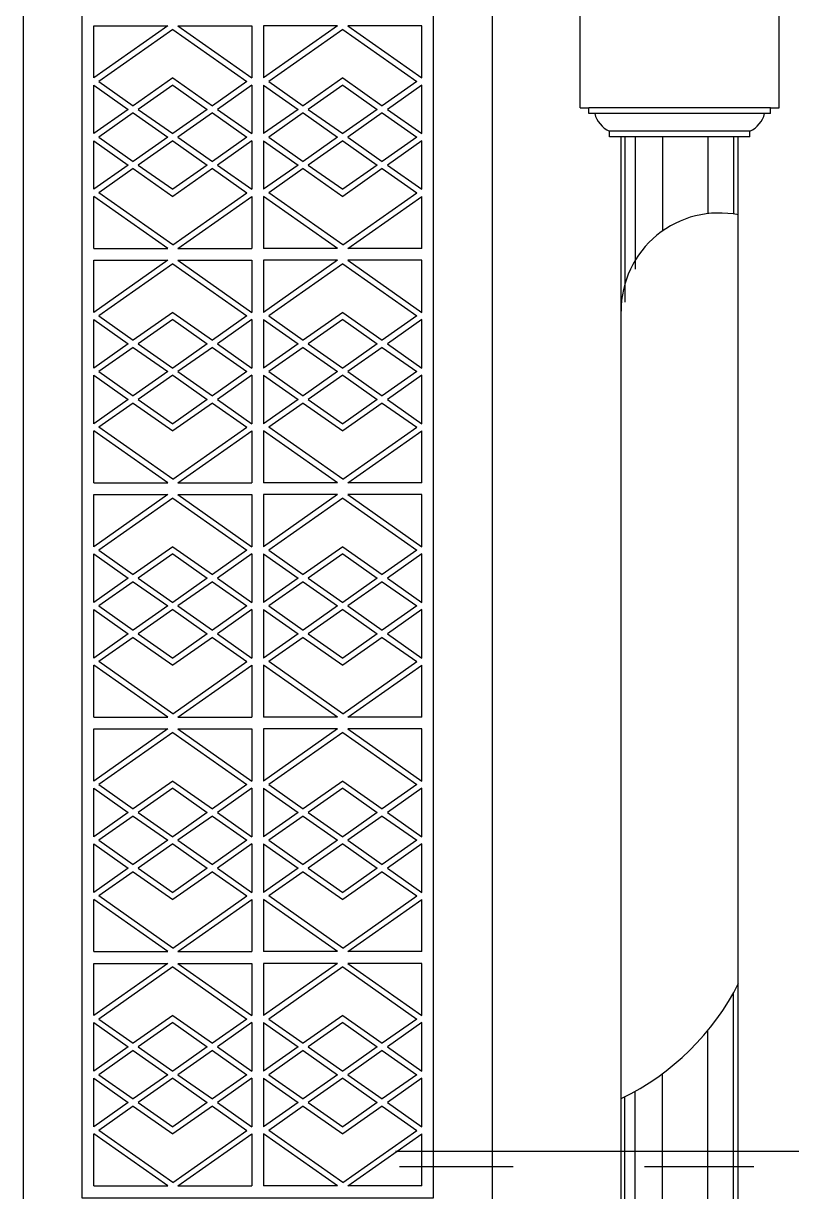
# Model space of a CAD drawing. Header units: metres. Extents: x 0 to 5410, y 0 to 6910.
# Drawn here: x 2676 to 3987, y 3350 to 5344 of the extents above; entities that cross this region are included whole.
import ezdxf

# ---------------------------------------------------------------- set-up
doc = ezdxf.new("R2010")
doc.units = ezdxf.units.M
for name, color, linetype in [('3', 3, 'Continuous'), ('4', 4, 'Continuous'), ('7', 7, 'Continuous'), ('DIM', 3, 'Continuous')]:
    doc.layers.add(name, color=color, linetype=linetype)

msp = doc.modelspace()

# ---------------------------------------------------------------- linework, layer by layer
at = {"layer": '3'}
for p, q in [((2795.52, 5339.21), (2921.84, 5339.21)), ((2921.84, 5339.21), (2795.52, 5250.33)), ((2795.52, 5250.33), (2795.52, 5339.21)), ((2930.52, 5333.1), (2804.21, 5244.21)), ((2930.52, 5333.1), (3056.84, 5244.21)), ((2939.21, 5339.21), (3065.52, 5339.21)), ((2939.21, 5339.21), (3065.52, 5250.33)), ((3065.52, 5339.21), (3065.52, 5250.33)), ((3211.84, 5339.21), (3085.52, 5339.21)), ((3211.84, 5339.21), (3085.52, 5250.33)), ((3085.52, 5339.21), (3085.52, 5250.33)), ((3220.52, 5333.1), (3094.21, 5244.21)), ((3220.52, 5333.1), (3346.84, 5244.21)), ((3355.52, 5339.21), (3229.21, 5339.21)), ((3229.21, 5339.21), (3355.52, 5250.33)), ((3355.52, 5250.33), (3355.52, 5339.21)), ((2804.21, 5244.21), (2863.02, 5202.83)), ((2930.52, 5250.33), (2863.02, 5202.83)), ((2930.52, 5250.33), (2998.02, 5202.83)), ((3056.84, 5244.21), (2998.02, 5202.83)), ((3094.21, 5244.21), (3153.02, 5202.83)), ((3220.52, 5250.33), (3153.02, 5202.83)), ((3220.52, 5250.33), (3288.02, 5202.83)), ((3346.84, 5244.21), (3288.02, 5202.83)), ((2795.52, 5238.1), (2854.34, 5196.71)), ((2795.52, 5155.33), (2795.52, 5238.1)), ((2930.52, 5238.1), (2871.71, 5196.71)), ((2930.52, 5238.1), (2989.34, 5196.71)), ((3065.52, 5238.1), (3006.71, 5196.71)), ((3065.52, 5238.1), (3065.52, 5155.33)), ((3085.52, 5238.1), (3085.52, 5155.33)), ((3085.52, 5238.1), (3144.34, 5196.71)), ((3220.52, 5238.1), (3161.71, 5196.71)), ((3220.52, 5238.1), (3279.34, 5196.71)), ((3355.52, 5238.1), (3296.71, 5196.71)), ((3355.52, 5155.33), (3355.52, 5238.1)), ((2854.34, 5196.71), (2795.52, 5155.33)), ((2863.02, 5190.6), (2804.21, 5149.21)), ((2863.02, 5190.6), (2921.84, 5149.21)), ((2871.71, 5196.71), (2930.52, 5155.33)), ((2989.34, 5196.71), (2930.52, 5155.33)), ((2998.02, 5190.6), (2939.21, 5149.21)), ((2998.02, 5190.6), (3056.84, 5149.21)), ((3006.71, 5196.71), (3065.52, 5155.33)), ((3144.34, 5196.71), (3085.52, 5155.33)), ((3153.02, 5190.6), (3094.21, 5149.21)), ((3153.02, 5190.6), (3211.84, 5149.21)), ((3161.71, 5196.71), (3220.52, 5155.33)), ((3279.34, 5196.71), (3220.52, 5155.33)), ((3288.02, 5190.6), (3229.21, 5149.21)), ((3288.02, 5190.6), (3346.84, 5149.21)), ((3296.71, 5196.71), (3355.52, 5155.33)), ((3940.52, 5189.62), (3650.52, 5189.62)), ((2804.21, 5149.21), (2863.02, 5107.83)), ((2921.84, 5149.21), (2863.02, 5107.83)), ((2939.21, 5149.21), (2998.02, 5107.83)), ((3056.84, 5149.21), (2998.02, 5107.83)), ((3094.21, 5149.21), (3153.02, 5107.83)), ((3211.84, 5149.21), (3153.02, 5107.83)), ((3229.21, 5149.21), (3288.02, 5107.83)), ((3346.84, 5149.21), (3288.02, 5107.83)), ((3915.52, 5159.62), (3675.52, 5159.62)), ((2795.52, 5060.33), (2795.52, 5143.1)), ((2795.52, 5143.1), (2854.34, 5101.71)), ((2930.52, 5143.1), (2871.71, 5101.71)), ((2930.52, 5143.1), (2989.34, 5101.71)), ((3065.52, 5143.1), (3006.71, 5101.71)), ((3065.52, 5143.1), (3065.52, 5060.33)), ((3085.52, 5143.1), (3085.52, 5060.33)), ((3085.52, 5143.1), (3144.34, 5101.71)), ((3220.52, 5143.1), (3161.71, 5101.71)), ((3220.52, 5143.1), (3279.34, 5101.71)), ((3355.52, 5143.1), (3296.71, 5101.71)), ((3355.52, 5060.33), (3355.52, 5143.1)), ((2854.34, 5101.71), (2795.52, 5060.33)), ((2863.02, 5095.6), (2804.21, 5054.21)), ((2863.02, 5095.6), (2930.52, 5048.1)), ((2871.71, 5101.71), (2930.52, 5060.33)), ((2989.34, 5101.71), (2930.52, 5060.33)), ((2998.02, 5095.6), (2930.52, 5048.1)), ((2998.02, 5095.6), (3056.84, 5054.21)), ((3006.71, 5101.71), (3065.52, 5060.33)), ((3144.34, 5101.71), (3085.52, 5060.33)), ((3153.02, 5095.6), (3094.21, 5054.21)), ((3153.02, 5095.6), (3220.52, 5048.1)), ((3161.71, 5101.71), (3220.52, 5060.33)), ((3279.34, 5101.71), (3220.52, 5060.33)), ((3288.02, 5095.6), (3220.52, 5048.1)), ((3288.02, 5095.6), (3346.84, 5054.21)), ((3296.71, 5101.71), (3355.52, 5060.33)), ((2921.84, 4959.21), (2795.52, 5048.1)), ((2795.52, 4959.21), (2795.52, 5048.1)), ((2930.52, 4965.33), (2804.21, 5054.21)), ((2930.52, 4965.33), (3056.84, 5054.21)), ((2939.21, 4959.21), (3065.52, 5048.1)), ((3065.52, 5048.1), (3065.52, 4959.21)), ((3211.84, 4959.21), (3085.52, 5048.1)), ((3085.52, 5048.1), (3085.52, 4959.21)), ((3220.52, 4965.33), (3094.21, 5054.21)), ((3220.52, 4965.33), (3346.84, 5054.21)), ((3229.21, 4959.21), (3355.52, 5048.1)), ((3355.52, 4959.21), (3355.52, 5048.1)), ((2795.52, 4959.21), (2921.84, 4959.21)), ((2939.21, 4959.21), (3065.52, 4959.21)), ((3211.84, 4959.21), (3085.52, 4959.21)), ((3355.52, 4959.21), (3229.21, 4959.21)), ((2795.52, 4939.21), (2921.84, 4939.21)), ((2921.84, 4939.21), (2795.52, 4850.33)), ((2795.52, 4850.33), (2795.52, 4939.21)), ((2930.52, 4933.1), (2804.21, 4844.21)), ((2930.52, 4933.1), (3056.84, 4844.21)), ((2939.21, 4939.21), (3065.52, 4939.21)), ((2939.21, 4939.21), (3065.52, 4850.33)), ((3065.52, 4939.21), (3065.52, 4850.33)), ((3211.84, 4939.21), (3085.52, 4939.21)), ((3211.84, 4939.21), (3085.52, 4850.33)), ((3085.52, 4939.21), (3085.52, 4850.33)), ((3220.52, 4933.1), (3094.21, 4844.21)), ((3220.52, 4933.1), (3346.84, 4844.21)), ((3355.52, 4939.21), (3229.21, 4939.21)), ((3229.21, 4939.21), (3355.52, 4850.33)), ((3355.52, 4850.33), (3355.52, 4939.21)), ((2930.52, 4850.33), (2863.02, 4802.83)), ((2930.52, 4850.33), (2998.02, 4802.83)), ((3220.52, 4850.33), (3153.02, 4802.83)), ((3220.52, 4850.33), (3288.02, 4802.83)), ((2795.52, 4838.1), (2854.34, 4796.71)), ((2795.52, 4755.33), (2795.52, 4838.1)), ((2804.21, 4844.21), (2863.02, 4802.83)), ((2930.52, 4838.1), (2871.71, 4796.71)), ((2930.52, 4838.1), (2989.34, 4796.71)), ((3056.84, 4844.21), (2998.02, 4802.83)), ((3065.52, 4838.1), (3006.71, 4796.71)), ((3065.52, 4838.1), (3065.52, 4755.33)), ((3085.52, 4838.1), (3144.34, 4796.71)), ((3085.52, 4838.1), (3085.52, 4755.33)), ((3094.21, 4844.21), (3153.02, 4802.83)), ((3220.52, 4838.1), (3161.71, 4796.71)), ((3220.52, 4838.1), (3279.34, 4796.71)), ((3346.84, 4844.21), (3288.02, 4802.83)), ((3355.52, 4838.1), (3296.71, 4796.71)), ((3355.52, 4755.33), (3355.52, 4838.1)), ((2854.34, 4796.71), (2795.52, 4755.33)), ((2863.02, 4790.6), (2804.21, 4749.21)), ((2863.02, 4790.6), (2921.84, 4749.21)), ((2871.71, 4796.71), (2930.52, 4755.33)), ((2989.34, 4796.71), (2930.52, 4755.33)), ((2998.02, 4790.6), (2939.21, 4749.21)), ((2998.02, 4790.6), (3056.84, 4749.21)), ((3006.71, 4796.71), (3065.52, 4755.33)), ((3144.34, 4796.71), (3085.52, 4755.33)), ((3153.02, 4790.6), (3094.21, 4749.21)), ((3153.02, 4790.6), (3211.84, 4749.21)), ((3161.71, 4796.71), (3220.52, 4755.33)), ((3279.34, 4796.71), (3220.52, 4755.33)), ((3288.02, 4790.6), (3229.21, 4749.21)), ((3288.02, 4790.6), (3346.84, 4749.21)), ((3296.71, 4796.71), (3355.52, 4755.33)), ((2804.21, 4749.21), (2863.02, 4707.83)), ((2921.84, 4749.21), (2863.02, 4707.83)), ((2939.21, 4749.21), (2998.02, 4707.83)), ((3056.84, 4749.21), (2998.02, 4707.83)), ((3094.21, 4749.21), (3153.02, 4707.83)), ((3211.84, 4749.21), (3153.02, 4707.83)), ((3229.21, 4749.21), (3288.02, 4707.83)), ((3346.84, 4749.21), (3288.02, 4707.83)), ((2795.52, 4743.1), (2854.34, 4701.71)), ((2795.52, 4660.33), (2795.52, 4743.1)), ((2930.52, 4743.1), (2871.71, 4701.71)), ((2930.52, 4743.1), (2989.34, 4701.71)), ((3065.52, 4743.1), (3006.71, 4701.71)), ((3065.52, 4743.1), (3065.52, 4660.33)), ((3085.52, 4743.1), (3144.34, 4701.71)), ((3085.52, 4743.1), (3085.52, 4660.33)), ((3220.52, 4743.1), (3161.71, 4701.71)), ((3220.52, 4743.1), (3279.34, 4701.71)), ((3355.52, 4743.1), (3296.71, 4701.71)), ((3355.52, 4660.33), (3355.52, 4743.1)), ((2854.34, 4701.71), (2795.52, 4660.33)), ((2863.02, 4695.6), (2804.21, 4654.21)), ((2863.02, 4695.6), (2930.52, 4648.1)), ((2871.71, 4701.71), (2930.52, 4660.33)), ((2989.34, 4701.71), (2930.52, 4660.33)), ((2998.02, 4695.6), (2930.52, 4648.1)), ((2998.02, 4695.6), (3056.84, 4654.21)), ((3006.71, 4701.71), (3065.52, 4660.33)), ((3144.34, 4701.71), (3085.52, 4660.33)), ((3153.02, 4695.6), (3094.21, 4654.21)), ((3153.02, 4695.6), (3220.52, 4648.1)), ((3161.71, 4701.71), (3220.52, 4660.33)), ((3279.34, 4701.71), (3220.52, 4660.33)), ((3288.02, 4695.6), (3220.52, 4648.1)), ((3288.02, 4695.6), (3346.84, 4654.21)), ((3296.71, 4701.71), (3355.52, 4660.33)), ((2921.84, 4559.21), (2795.52, 4648.1)), ((2795.52, 4559.21), (2795.52, 4648.1)), ((2930.52, 4565.33), (2804.21, 4654.21)), ((2930.52, 4565.33), (3056.84, 4654.21)), ((2939.21, 4559.21), (3065.52, 4648.1)), ((3065.52, 4648.1), (3065.52, 4559.21)), ((3211.84, 4559.21), (3085.52, 4648.1)), ((3085.52, 4648.1), (3085.52, 4559.21)), ((3220.52, 4565.33), (3094.21, 4654.21)), ((3220.52, 4565.33), (3346.84, 4654.21)), ((3229.21, 4559.21), (3355.52, 4648.1)), ((3355.52, 4559.21), (3355.52, 4648.1)), ((2795.52, 4559.21), (2921.84, 4559.21)), ((2939.21, 4559.21), (3065.52, 4559.21)), ((3211.84, 4559.21), (3085.52, 4559.21)), ((3355.52, 4559.21), (3229.21, 4559.21)), ((2795.52, 4539.21), (2921.84, 4539.21)), ((2921.84, 4539.21), (2795.52, 4450.33)), ((2795.52, 4450.33), (2795.52, 4539.21)), ((2930.52, 4533.1), (2804.21, 4444.21)), ((2930.52, 4533.1), (3056.84, 4444.21)), ((2939.21, 4539.21), (3065.52, 4539.21)), ((2939.21, 4539.21), (3065.52, 4450.33)), ((3065.52, 4539.21), (3065.52, 4450.33)), ((3211.84, 4539.21), (3085.52, 4539.21)), ((3211.84, 4539.21), (3085.52, 4450.33)), ((3085.52, 4539.21), (3085.52, 4450.33)), ((3220.52, 4533.1), (3094.21, 4444.21)), ((3220.52, 4533.1), (3346.84, 4444.21)), ((3355.52, 4539.21), (3229.21, 4539.21)), ((3229.21, 4539.21), (3355.52, 4450.33)), ((3355.52, 4450.33), (3355.52, 4539.21)), ((2930.52, 4450.33), (2863.02, 4402.83)), ((2930.52, 4450.33), (2998.02, 4402.83)), ((3220.52, 4450.33), (3153.02, 4402.83)), ((3220.52, 4450.33), (3288.02, 4402.83)), ((2795.52, 4355.33), (2795.52, 4438.1)), ((2795.52, 4438.1), (2854.34, 4396.71)), ((2804.21, 4444.21), (2863.02, 4402.83)), ((2930.52, 4438.1), (2871.71, 4396.71)), ((2930.52, 4438.1), (2989.34, 4396.71)), ((3056.84, 4444.21), (2998.02, 4402.83)), ((3065.52, 4438.1), (3006.71, 4396.71)), ((3065.52, 4438.1), (3065.52, 4355.33)), ((3085.52, 4438.1), (3085.52, 4355.33)), ((3085.52, 4438.1), (3144.34, 4396.71)), ((3094.21, 4444.21), (3153.02, 4402.83)), ((3220.52, 4438.1), (3161.71, 4396.71)), ((3220.52, 4438.1), (3279.34, 4396.71)), ((3346.84, 4444.21), (3288.02, 4402.83)), ((3355.52, 4438.1), (3296.71, 4396.71)), ((3355.52, 4355.33), (3355.52, 4438.1)), ((2854.34, 4396.71), (2795.52, 4355.33)), ((2863.02, 4390.6), (2804.21, 4349.21)), ((2863.02, 4390.6), (2921.84, 4349.21)), ((2871.71, 4396.71), (2930.52, 4355.33)), ((2989.34, 4396.71), (2930.52, 4355.33)), ((2998.02, 4390.6), (2939.21, 4349.21)), ((2998.02, 4390.6), (3056.84, 4349.21)), ((3006.71, 4396.71), (3065.52, 4355.33)), ((3144.34, 4396.71), (3085.52, 4355.33)), ((3153.02, 4390.6), (3094.21, 4349.21)), ((3153.02, 4390.6), (3211.84, 4349.21)), ((3161.71, 4396.71), (3220.52, 4355.33)), ((3279.34, 4396.71), (3220.52, 4355.33)), ((3288.02, 4390.6), (3229.21, 4349.21)), ((3288.02, 4390.6), (3346.84, 4349.21)), ((3296.71, 4396.71), (3355.52, 4355.33)), ((2804.21, 4349.21), (2863.02, 4307.83)), ((2921.84, 4349.21), (2863.02, 4307.83)), ((2939.21, 4349.21), (2998.02, 4307.83)), ((3056.84, 4349.21), (2998.02, 4307.83)), ((3094.21, 4349.21), (3153.02, 4307.83)), ((3211.84, 4349.21), (3153.02, 4307.83)), ((3229.21, 4349.21), (3288.02, 4307.83)), ((3346.84, 4349.21), (3288.02, 4307.83)), ((2795.52, 4343.1), (2854.34, 4301.71)), ((2795.52, 4260.33), (2795.52, 4343.1)), ((2930.52, 4343.1), (2871.71, 4301.71)), ((2930.52, 4343.1), (2989.34, 4301.71)), ((3065.52, 4343.1), (3006.71, 4301.71)), ((3065.52, 4343.1), (3065.52, 4260.33)), ((3085.52, 4343.1), (3144.34, 4301.71)), ((3085.52, 4343.1), (3085.52, 4260.33)), ((3220.52, 4343.1), (3161.71, 4301.71)), ((3220.52, 4343.1), (3279.34, 4301.71)), ((3355.52, 4343.1), (3296.71, 4301.71)), ((3355.52, 4260.33), (3355.52, 4343.1)), ((2854.34, 4301.71), (2795.52, 4260.33)), ((2863.02, 4295.6), (2804.21, 4254.21)), ((2863.02, 4295.6), (2930.52, 4248.1)), ((2871.71, 4301.71), (2930.52, 4260.33)), ((2989.34, 4301.71), (2930.52, 4260.33)), ((2998.02, 4295.6), (2930.52, 4248.1)), ((2998.02, 4295.6), (3056.84, 4254.21)), ((3006.71, 4301.71), (3065.52, 4260.33)), ((3144.34, 4301.71), (3085.52, 4260.33)), ((3153.02, 4295.6), (3094.21, 4254.21)), ((3153.02, 4295.6), (3220.52, 4248.1)), ((3161.71, 4301.71), (3220.52, 4260.33)), ((3279.34, 4301.71), (3220.52, 4260.33)), ((3288.02, 4295.6), (3220.52, 4248.1)), ((3288.02, 4295.6), (3346.84, 4254.21)), ((3296.71, 4301.71), (3355.52, 4260.33)), ((2921.84, 4159.21), (2795.52, 4248.1)), ((2795.52, 4159.21), (2795.52, 4248.1)), ((2930.52, 4165.33), (2804.21, 4254.21)), ((2930.52, 4165.33), (3056.84, 4254.21)), ((2939.21, 4159.21), (3065.52, 4248.1)), ((3065.52, 4248.1), (3065.52, 4159.21)), ((3085.52, 4248.1), (3085.52, 4159.21)), ((3211.84, 4159.21), (3085.52, 4248.1)), ((3220.52, 4165.33), (3094.21, 4254.21)), ((3220.52, 4165.33), (3346.84, 4254.21)), ((3229.21, 4159.21), (3355.52, 4248.1)), ((3355.52, 4159.21), (3355.52, 4248.1)), ((2795.52, 4159.21), (2921.84, 4159.21)), ((2939.21, 4159.21), (3065.52, 4159.21)), ((3211.84, 4159.21), (3085.52, 4159.21)), ((3355.52, 4159.21), (3229.21, 4159.21)), ((2795.52, 4139.21), (2921.84, 4139.21)), ((2921.84, 4139.21), (2795.52, 4050.33)), ((2795.52, 4050.33), (2795.52, 4139.21)), ((2930.52, 4133.1), (2804.21, 4044.21)), ((2930.52, 4133.1), (3056.84, 4044.21)), ((2939.21, 4139.21), (3065.52, 4139.21)), ((2939.21, 4139.21), (3065.52, 4050.33)), ((3065.52, 4139.21), (3065.52, 4050.33)), ((3211.84, 4139.21), (3085.52, 4139.21)), ((3211.84, 4139.21), (3085.52, 4050.33)), ((3085.52, 4139.21), (3085.52, 4050.33)), ((3220.52, 4133.1), (3094.21, 4044.21)), ((3220.52, 4133.1), (3346.84, 4044.21)), ((3355.52, 4139.21), (3229.21, 4139.21)), ((3229.21, 4139.21), (3355.52, 4050.33)), ((3355.52, 4050.33), (3355.52, 4139.21)), ((2930.52, 4050.33), (2863.02, 4002.83)), ((2930.52, 4050.33), (2998.02, 4002.83)), ((3220.52, 4050.33), (3153.02, 4002.83)), ((3220.52, 4050.33), (3288.02, 4002.83)), ((2795.52, 4038.1), (2854.34, 3996.71)), ((2795.52, 3955.33), (2795.52, 4038.1)), ((2804.21, 4044.21), (2863.02, 4002.83)), ((2930.52, 4038.1), (2871.71, 3996.71)), ((2930.52, 4038.1), (2989.34, 3996.71)), ((3056.84, 4044.21), (2998.02, 4002.83)), ((3065.52, 4038.1), (3006.71, 3996.71)), ((3065.52, 4038.1), (3065.52, 3955.33)), ((3085.52, 4038.1), (3144.34, 3996.71)), ((3085.52, 4038.1), (3085.52, 3955.33)), ((3094.21, 4044.21), (3153.02, 4002.83)), ((3220.52, 4038.1), (3161.71, 3996.71)), ((3220.52, 4038.1), (3279.34, 3996.71)), ((3346.84, 4044.21), (3288.02, 4002.83)), ((3355.52, 4038.1), (3296.71, 3996.71)), ((3355.52, 3955.33), (3355.52, 4038.1)), ((2854.34, 3996.71), (2795.52, 3955.33)), ((2863.02, 3990.6), (2804.21, 3949.21)), ((2863.02, 3990.6), (2921.84, 3949.21)), ((2871.71, 3996.71), (2930.52, 3955.33)), ((2989.34, 3996.71), (2930.52, 3955.33)), ((2998.02, 3990.6), (2939.21, 3949.21)), ((2998.02, 3990.6), (3056.84, 3949.21)), ((3006.71, 3996.71), (3065.52, 3955.33)), ((3144.34, 3996.71), (3085.52, 3955.33)), ((3153.02, 3990.6), (3094.21, 3949.21)), ((3153.02, 3990.6), (3211.84, 3949.21)), ((3161.71, 3996.71), (3220.52, 3955.33)), ((3279.34, 3996.71), (3220.52, 3955.33)), ((3288.02, 3990.6), (3229.21, 3949.21)), ((3288.02, 3990.6), (3346.84, 3949.21)), ((3296.71, 3996.71), (3355.52, 3955.33)), ((2804.21, 3949.21), (2863.02, 3907.83)), ((2921.84, 3949.21), (2863.02, 3907.83)), ((2939.21, 3949.21), (2998.02, 3907.83)), ((3056.84, 3949.21), (2998.02, 3907.83)), ((3094.21, 3949.21), (3153.02, 3907.83)), ((3211.84, 3949.21), (3153.02, 3907.83)), ((3229.21, 3949.21), (3288.02, 3907.83)), ((3346.84, 3949.21), (3288.02, 3907.83)), ((2795.52, 3943.1), (2854.34, 3901.71)), ((2795.52, 3860.33), (2795.52, 3943.1)), ((2930.52, 3943.1), (2871.71, 3901.71)), ((2930.52, 3943.1), (2989.34, 3901.71)), ((3065.52, 3943.1), (3006.71, 3901.71)), ((3065.52, 3943.1), (3065.52, 3860.33)), ((3085.52, 3943.1), (3085.52, 3860.33)), ((3085.52, 3943.1), (3144.34, 3901.71)), ((3220.52, 3943.1), (3161.71, 3901.71)), ((3220.52, 3943.1), (3279.34, 3901.71)), ((3355.52, 3943.1), (3296.71, 3901.71)), ((3355.52, 3860.33), (3355.52, 3943.1)), ((2854.34, 3901.71), (2795.52, 3860.33)), ((2863.02, 3895.6), (2804.21, 3854.21)), ((2863.02, 3895.6), (2930.52, 3848.1)), ((2871.71, 3901.71), (2930.52, 3860.33)), ((2989.34, 3901.71), (2930.52, 3860.33)), ((2998.02, 3895.6), (2930.52, 3848.1)), ((2998.02, 3895.6), (3056.84, 3854.21)), ((3006.71, 3901.71), (3065.52, 3860.33)), ((3144.34, 3901.71), (3085.52, 3860.33)), ((3153.02, 3895.6), (3094.21, 3854.21)), ((3153.02, 3895.6), (3220.52, 3848.1)), ((3161.71, 3901.71), (3220.52, 3860.33)), ((3279.34, 3901.71), (3220.52, 3860.33)), ((3288.02, 3895.6), (3220.52, 3848.1)), ((3288.02, 3895.6), (3346.84, 3854.21)), ((3296.71, 3901.71), (3355.52, 3860.33)), ((2930.52, 3765.33), (2804.21, 3854.21)), ((2930.52, 3765.33), (3056.84, 3854.21)), ((3220.52, 3765.33), (3094.21, 3854.21)), ((3220.52, 3765.33), (3346.84, 3854.21)), ((2921.84, 3759.21), (2795.52, 3848.1)), ((2795.52, 3759.21), (2795.52, 3848.1)), ((2939.21, 3759.21), (3065.52, 3848.1)), ((3065.52, 3848.1), (3065.52, 3759.21)), ((3211.84, 3759.21), (3085.52, 3848.1)), ((3085.52, 3848.1), (3085.52, 3759.21)), ((3229.21, 3759.21), (3355.52, 3848.1)), ((3355.52, 3759.21), (3355.52, 3848.1)), ((2795.52, 3759.21), (2921.84, 3759.21)), ((2939.21, 3759.21), (3065.52, 3759.21)), ((3211.84, 3759.21), (3085.52, 3759.21)), ((3355.52, 3759.21), (3229.21, 3759.21)), ((2921.84, 3739.21), (2795.52, 3650.33)), ((2795.52, 3739.21), (2921.84, 3739.21)), ((2795.52, 3650.33), (2795.52, 3739.21)), ((2930.52, 3733.1), (2804.21, 3644.21)), ((2930.52, 3733.1), (3056.84, 3644.21)), ((2939.21, 3739.21), (3065.52, 3650.33)), ((2939.21, 3739.21), (3065.52, 3739.21)), ((3065.52, 3739.21), (3065.52, 3650.33)), ((3211.84, 3739.21), (3085.52, 3739.21)), ((3211.84, 3739.21), (3085.52, 3650.33)), ((3085.52, 3739.21), (3085.52, 3650.33)), ((3220.52, 3733.1), (3094.21, 3644.21)), ((3220.52, 3733.1), (3346.84, 3644.21)), ((3229.21, 3739.21), (3355.52, 3650.33)), ((3355.52, 3739.21), (3229.21, 3739.21)), ((3355.52, 3650.33), (3355.52, 3739.21)), ((2930.52, 3650.33), (2863.02, 3602.83)), ((2930.52, 3650.33), (2998.02, 3602.83)), ((3220.52, 3650.33), (3153.02, 3602.83)), ((3220.52, 3650.33), (3288.02, 3602.83)), ((2795.52, 3638.1), (2854.34, 3596.71)), ((2795.52, 3555.33), (2795.52, 3638.1)), ((2804.21, 3644.21), (2863.02, 3602.83)), ((2930.52, 3638.1), (2871.71, 3596.71)), ((2930.52, 3638.1), (2989.34, 3596.71)), ((3056.84, 3644.21), (2998.02, 3602.83)), ((3065.52, 3638.1), (3006.71, 3596.71)), ((3065.52, 3638.1), (3065.52, 3555.33)), ((3085.52, 3638.1), (3144.34, 3596.71)), ((3085.52, 3638.1), (3085.52, 3555.33)), ((3094.21, 3644.21), (3153.02, 3602.83)), ((3220.52, 3638.1), (3161.71, 3596.71)), ((3220.52, 3638.1), (3279.34, 3596.71)), ((3346.84, 3644.21), (3288.02, 3602.83)), ((3355.52, 3638.1), (3296.71, 3596.71)), ((3355.52, 3555.33), (3355.52, 3638.1)), ((2854.34, 3596.71), (2795.52, 3555.33)), ((2863.02, 3590.6), (2804.21, 3549.21)), ((2863.02, 3590.6), (2921.84, 3549.21)), ((2871.71, 3596.71), (2930.52, 3555.33)), ((2989.34, 3596.71), (2930.52, 3555.33)), ((2998.02, 3590.6), (2939.21, 3549.21)), ((2998.02, 3590.6), (3056.84, 3549.21)), ((3006.71, 3596.71), (3065.52, 3555.33)), ((3144.34, 3596.71), (3085.52, 3555.33)), ((3153.02, 3590.6), (3094.21, 3549.21)), ((3153.02, 3590.6), (3211.84, 3549.21)), ((3161.71, 3596.71), (3220.52, 3555.33)), ((3279.34, 3596.71), (3220.52, 3555.33)), ((3288.02, 3590.6), (3229.21, 3549.21)), ((3288.02, 3590.6), (3346.84, 3549.21)), ((3296.71, 3596.71), (3355.52, 3555.33)), ((2795.52, 3460.33), (2795.52, 3543.1)), ((2795.52, 3543.1), (2854.34, 3501.71)), ((2804.21, 3549.21), (2863.02, 3507.83)), ((2921.84, 3549.21), (2863.02, 3507.83)), ((2930.52, 3543.1), (2871.71, 3501.71)), ((2930.52, 3543.1), (2989.34, 3501.71)), ((2939.21, 3549.21), (2998.02, 3507.83)), ((3056.84, 3549.21), (2998.02, 3507.83)), ((3065.52, 3543.1), (3006.71, 3501.71)), ((3065.52, 3543.1), (3065.52, 3460.33)), ((3085.52, 3543.1), (3085.52, 3460.33)), ((3085.52, 3543.1), (3144.34, 3501.71)), ((3094.21, 3549.21), (3153.02, 3507.83)), ((3211.84, 3549.21), (3153.02, 3507.83)), ((3220.52, 3543.1), (3161.71, 3501.71)), ((3220.52, 3543.1), (3279.34, 3501.71)), ((3229.21, 3549.21), (3288.02, 3507.83)), ((3346.84, 3549.21), (3288.02, 3507.83)), ((3355.52, 3543.1), (3296.71, 3501.71)), ((3355.52, 3460.33), (3355.52, 3543.1)), ((2854.34, 3501.71), (2795.52, 3460.33)), ((2863.02, 3495.6), (2804.21, 3454.21)), ((2863.02, 3495.6), (2930.52, 3448.1)), ((2871.71, 3501.71), (2930.52, 3460.33)), ((2989.34, 3501.71), (2930.52, 3460.33)), ((2998.02, 3495.6), (2930.52, 3448.1)), ((2998.02, 3495.6), (3056.84, 3454.21)), ((3006.71, 3501.71), (3065.52, 3460.33)), ((3144.34, 3501.71), (3085.52, 3460.33)), ((3153.02, 3495.6), (3094.21, 3454.21)), ((3153.02, 3495.6), (3220.52, 3448.1)), ((3161.71, 3501.71), (3220.52, 3460.33)), ((3279.34, 3501.71), (3220.52, 3460.33)), ((3288.02, 3495.6), (3220.52, 3448.1)), ((3288.02, 3495.6), (3346.84, 3454.21)), ((3296.71, 3501.71), (3355.52, 3460.33)), ((2930.52, 3365.33), (2804.21, 3454.21)), ((2930.52, 3365.33), (3056.84, 3454.21)), ((3220.52, 3365.33), (3094.21, 3454.21)), ((3220.52, 3365.33), (3346.84, 3454.21)), ((2795.52, 3359.21), (2795.52, 3448.1)), ((2921.84, 3359.21), (2795.52, 3448.1)), ((2939.21, 3359.21), (3065.52, 3448.1)), ((3065.52, 3448.1), (3065.52, 3359.21)), ((3085.52, 3448.1), (3085.52, 3359.21)), ((3211.84, 3359.21), (3085.52, 3448.1)), ((3229.21, 3359.21), (3355.52, 3448.1)), ((3355.52, 3359.21), (3355.52, 3448.1)), ((2795.52, 3359.21), (2921.84, 3359.21)), ((2939.21, 3359.21), (3065.52, 3359.21)), ((3211.84, 3359.21), (3085.52, 3359.21)), ((3355.52, 3359.21), (3229.21, 3359.21))]:
    msp.add_line(p, q, dxfattribs=at)
at = {"layer": '4'}
for p, q in [((3625.52, 5199.62), (3625.52, 5399.62)), ((3965.52, 5199.62), (3965.52, 5399.62)), ((3625.52, 5199.62), (3640.52, 5199.62)), ((3640.52, 5189.62), (3640.52, 5199.62)), ((3650.52, 5189.62), (3640.52, 5189.62)), ((3950.52, 5189.62), (3940.52, 5189.62)), ((3950.52, 5199.62), (3965.52, 5199.62)), ((3950.52, 5189.62), (3950.52, 5199.62)), ((3950.52, 5189.62), (3950.52, 5199.62)), ((3675.52, 5149.62), (3675.52, 5159.62)), ((3695.52, 5149.62), (3675.52, 5149.62)), ((3695.52, 3269.21), (3695.52, 5149.62)), ((3895.52, 3269.21), (3895.52, 5149.62)), ((3915.52, 5149.62), (3895.52, 5149.62)), ((3915.52, 5149.62), (3915.52, 5159.62)), ((3915.52, 5149.62), (3915.52, 5159.62))]:
    msp.add_line(p, q, dxfattribs=at)
msp.add_lwpolyline([(2675.52, 3239.21), (2675.52, 5693.02, -0.28), (3075.52, 6082.85, -0.28), (3475.52, 5693.02), (3475.52, 3239.21)], format="xyb", close=True, dxfattribs=at)
for centre, start, end in [((3694.79, 5201.09), 194.53, 245.08), ((3896.26, 5201.09), 294.92, 345.47)]:
    msp.add_arc(centre, 45.73, start, end, dxfattribs=at)
at = {"layer": '7'}
for p, q in [((3950.52, 5199.62), (3640.52, 5199.62)), ((3895.52, 5149.62), (3695.52, 5149.62))]:
    msp.add_line(p, q, dxfattribs=at)
msp.add_lwpolyline([(3375.52, 5679.51, 0.26), (3075.52, 5979.51, 0.26), (2775.52, 5679.51), (2775.52, 3339.21), (3375.52, 3339.21)], format="xyb", close=True, dxfattribs=at)
at = {"layer": 'DIM'}
for p, q in [((3702.25, 5149.62), (3702.25, 4867.51)), ((3719.67, 5149.62), (3719.67, 4924.11)), ((3766.51, 5149.62), (3766.51, 4989.38)), ((3843.84, 5149.62), (3843.84, 5018.84)), ((3887.4, 5149.62), (3887.4, 5018.15)), ((3887.4, 3269.21), (3887.4, 3688.84)), ((3843.84, 3269.21), (3843.84, 3625.01)), ((3766.51, 3269.21), (3766.51, 3551.3)), ((3702.25, 3269.21), (3702.25, 3511.62)), ((3719.67, 3269.21), (3719.67, 3520.9)), ((3310.8, 3418.62), (4007.73, 3418.62))]:
    msp.add_line(p, q, dxfattribs=at)
for points in [[(3317.25, 3392.38), (3511.31, 3392.38)], [(3735.43, 3392.38), (3922.07, 3392.38)]]:
    msp.add_lwpolyline(points, dxfattribs=at)
for centre, radius, start, end in [((3862.98, 4852.39), 167.55, 78.6, 180.04), ((3504.89, 3903.15), 438.46, 295.95, 333.17)]:
    msp.add_arc(centre, radius, start, end, dxfattribs=at)

doc.saveas('drawing.dxf')
